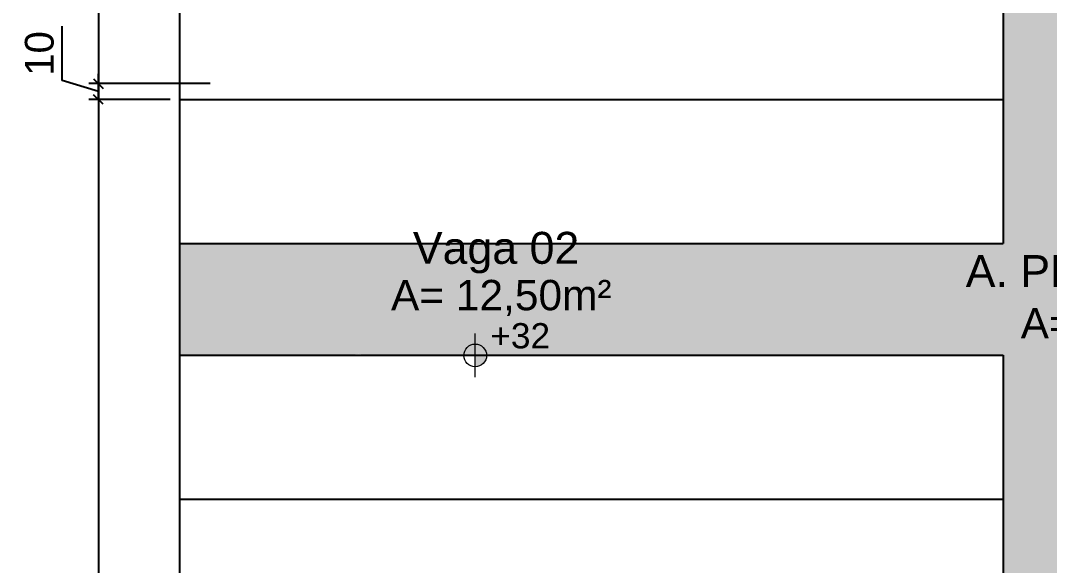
# Model space of a CAD drawing. Extents: x -165 to 197, y 154 to 653.
# Drawn here: x 95.33 to 101.76, y 480.31 to 483.72 of the extents above; entities that cross this region are included whole.
import ezdxf
from ezdxf.enums import TextEntityAlignment as Align

# ---------------------------------------------------------------- set-up
doc = ezdxf.new("R2010")
doc.units = 0
doc.header["$MEASUREMENT"] = 0
doc.header["$PDMODE"] = 3
doc.header["$PDSIZE"] = 0.1
doc.layers.get('0').update_dxf_attribs({"linetype": 'CONTINUOUS'})
doc.layers.get('DEFPOINTS').update_dxf_attribs({"linetype": 'CONTINUOUS'})
for name, color, linetype in [('AIT-VEGETAÇÃO 25', 92, 'CONTINUOUS'), ('COTA', 1, 'CONTINUOUS'), ('TELHAS', 1, 'CONTINUOUS'), ('TEXTO', 190, 'CONTINUOUS')]:
    doc.layers.add(name, color=color, linetype=linetype)
doc.layers.add('COTA de NIVEL', color=12, linetype='CONTINUOUS', lineweight=20)
doc.layers.add('FININHA', color=251, linetype='CONTINUOUS', lineweight=25)
doc.styles.add('ARIAL', font='ARIAL.TTF', dxfattribs={"height": 0.18})
doc.dimstyles.new('Copy of ISO-25', dxfattribs={"dimtxt": 0.18, "dimasz": 0.06, "dimexe": 0.06, "dimexo": 0.06, "dimgap": 0.05, "dimtad": 1, "dimdec": 0, "dimlfac": 100, "dimdsep": 46, "dimtxsty": 'ARIAL', "dimblk1": 'OBLIQUE', "dimblk2": 'OBLIQUE', "dimsah": 1, "dimcen": 2.5, "dimdle": 0.06, "dimclrd": 256, "dimclre": 256, "dimclrt": 256, "dimadec": 0, "dimazin": 0, "dimtfac": 1, "dimtdec": 0, "dimtmove": 1, "dimatfit": 3, "dimldrblk": 'OBLIQUE', "dimfxl": 0, "dimtolj": 1, "dimtzin": 0, "dimlwd": -1, "dimlwe": -1, "dimarcsym": 0})

# ---------------------------------------------------------------- blocks, each defined once
blk = doc.blocks.new('_OBLIQUE')
at = {"color": 0, "linetype": 'ByBlock'}
blk.add_line((-0.5, -0.5), (0.5, 0.5), dxfattribs=at)
blk = doc.blocks.new('*D270')
at = {"layer": 'COTA'}
for p, q in [((95.8149, 486.021), (95.8149, 483.2666)), ((96.2635, 485.961), (95.7549, 485.961)), ((96.5135, 483.3266), (95.7549, 483.3266))]:
    blk.add_line(p, q, dxfattribs=at)
at = {"layer": 'DEFPOINTS', "color": 0}
for p in [(96.3235, 485.961), (95.8149, 483.3266), (96.5735, 483.3266)]:
    blk.add_point(p, dxfattribs=at)
at = {"layer": 'COTA', "xscale": 0.06, "yscale": 0.06, "zscale": 0.06}
for p, rotation in [((95.8149, 485.961), 90), ((95.8149, 483.3266), 270)]:
    blk.add_blockref('_OBLIQUE', p, dxfattribs=dict(at, rotation=rotation))
at = {"layer": 'COTA', "insert": (95.673, 484.6438), "char_height": 0.18, "attachment_point": 5, "rotation": 90, "style": 'ARIAL'}
blk.add_mtext('\\A1;263', dxfattribs=at)
blk = doc.blocks.new('*D271')
at = {"layer": 'COTA'}
for p, q in [((96.2635, 483.2266), (95.7549, 483.2266)), ((95.8149, 483.2866), (95.8149, 475.6666)), ((96.2035, 475.7266), (95.7549, 475.7266))]:
    blk.add_line(p, q, dxfattribs=at)
at = {"layer": 'DEFPOINTS', "color": 0}
for p in [(96.3235, 483.2266), (95.8149, 475.7266), (96.2635, 475.7266)]:
    blk.add_point(p, dxfattribs=at)
at = {"layer": 'COTA', "xscale": 0.06, "yscale": 0.06, "zscale": 0.06}
for p, rotation in [((95.8149, 483.2266), 90), ((95.8149, 475.7266), 270)]:
    blk.add_blockref('_OBLIQUE', p, dxfattribs=dict(at, rotation=rotation))
at = {"layer": 'COTA', "insert": (95.673, 479.4766), "char_height": 0.18, "attachment_point": 5, "rotation": 90, "style": 'ARIAL'}
blk.add_mtext('\\A1;750', dxfattribs=at)
blk = doc.blocks.new('*D318')
at = {"layer": 'DEFPOINTS', "color": 0}
for p in [(95.8149, 483.3266), (96.3235, 483.3266, 1646.9354), (96.3235, 483.2266, 1646.9354)]:
    blk.add_point(p, dxfattribs=at)
at = {"layer": 'TELHAS'}
for p, q in [((95.588, 483.3447), (95.588, 483.6849)), ((95.8149, 483.3266), (95.8149, 483.3866)), ((95.8149, 483.2766), (95.588, 483.3447)), ((95.755, 483.3266), (95.7549, 483.3266)), ((95.8149, 483.2266), (95.8149, 483.3266)), ((95.8149, 483.2266), (95.8149, 483.3266)), ((95.755, 483.2266), (95.7549, 483.2266)), ((95.8149, 483.2266), (95.8149, 483.1666))]:
    blk.add_line(p, q, dxfattribs=at)
at = {"layer": 'TELHAS', "xscale": 0.06, "yscale": 0.06, "zscale": 0.06}
for p, rotation in [((95.8149, 483.3266), 270), ((95.8149, 483.2266), 90)]:
    blk.add_blockref('_OBLIQUE', p, dxfattribs=dict(at, rotation=rotation))
at = {"layer": 'TELHAS', "insert": (95.4461, 483.5148), "char_height": 0.18, "attachment_point": 5, "rotation": 90, "style": 'ARIAL'}
blk.add_mtext('\\A1;10', dxfattribs=at)

msp = doc.modelspace()

# ---------------------------------------------------------------- hatches: boundary and pattern name
at = {"layer": 'AIT-VEGETAÇÃO 25'}
h = msp.add_hatch(dxfattribs=at)
h.set_pattern_fill('GRASS', color=256, scale=0.1, angle=-90, style=0)
h.set_pattern_definition([(360, (96.323495, 476.92659), (0.07071068, 0.07071068), [0.01875, -0.12267136]), (315, (96.3235, 476.92659), (0.0707107, 0.0707107), [0.01875, -0.08125]), (45, (96.3235, 476.92659), (-0.0707107, 0.0707107), [0.01875, -0.08125])])
h.paths.add_polyline_path([(103.3622, 485.961), (101.4735, 485.961), (101.4735, 485.7266), (101.4735, 484.8266), (101.4735, 484.1266), (101.4735, 483.2266), (101.4735, 482.3266), (96.3235, 482.3266), (96.3235, 481.6266), (97.4053, 481.6266, -0.256039), (97.4738, 481.6266), (101.4735, 481.6266), (101.4735, 479.8266), (96.3235, 479.8266), (96.3235, 479.1266), (101.4735, 479.1266), (101.4735, 478.2266), (101.4735, 476.9266), (103.3625, 476.9266), (103.3628, 478.4757), (103.3622, 478.4757), (103.3622, 484.3205), (103.3233, 484.3205), (103.3233, 484.4092), (103.3622, 484.4092), (103.3622, 484.711), (103.3622, 484.711)])
at = {"layer": 'COTA de NIVEL', "linetype": 'Continuous'}
h = msp.add_hatch(color=256, dxfattribs=at)
h.paths.add_polyline_path([(98.1713, 481.6252), (98.1713, 481.6965, 0.414214), (98.1, 481.6252)])
h.paths.add_polyline_path([(98.1713, 481.6252), (98.1713, 481.5539, 0.414214), (98.2427, 481.6252)])

# ---------------------------------------------------------------- linework, layer by layer
for p, q in [((98.1688, 481.7619), (98.1688, 481.4885)), ((98.0494, 481.6252), (98.7441, 481.6252))]:
    msp.add_line(p, q, dxfattribs=at)
msp.add_circle((98.1713, 481.6252), 0.0713, dxfattribs=at)
at = {"layer": 'FININHA'}
for p, q in [((96.3235, 475.2357), (96.3235, 486.7619)), ((101.4735, 484.1266), (101.4735, 483.2266)), ((101.4735, 484.1266), (101.4735, 483.2266)), ((96.3235, 483.2266), (101.4735, 483.2266)), ((96.3235, 483.2266), (101.4735, 483.2266)), ((96.3235, 483.2266), (101.4735, 483.2266)), ((101.4735, 483.2266), (101.4735, 482.3266)), ((101.4735, 483.2266), (101.4735, 482.3266)), ((96.3235, 482.3266), (101.4735, 482.3266)), ((96.3235, 482.3266), (101.4735, 482.3266)), ((96.3235, 481.6266), (101.4735, 481.6266)), ((96.3235, 481.6266), (101.4735, 481.6266)), ((101.4735, 481.6266), (101.4735, 479.8266)), ((101.4735, 481.6266), (101.4735, 479.8266)), ((96.3235, 480.7266), (101.4735, 480.7266)), ((96.3235, 480.7266), (101.4735, 480.7266))]:
    msp.add_line(p, q, dxfattribs=at)

# ---------------------------------------------------------------- texts
at = {"layer": 'COTA de NIVEL', "linetype": 'Continuous', "style": 'ARIAL'}
msp.add_text('+32', height=0.1578, dxfattribs=at).set_placement((98.6396, 481.8274, 823.4677), align=Align.TOP_RIGHT)
at = {"layer": 'TEXTO', "attachment_point": 3, "style": 'ARIAL'}
for s, insert, char_height, width in [('Vaga 02', (98.8221, 482.3985), 0.2, 2.585683), ('A. PERMEÁVEL', (103.2883, 482.2532, -823.4677), 0.2, 2.585683), ('{\\fArial|b0|i0|c238|p34;A= 12,}50{\\fArial|b0|i0|c238|p34;m²}', (99.024, 482.0979, -823.4677), 0.19, 8.597912), ('{\\fArial|b0|i0|c238|p34;A= }34,13{\\fArial|b0|i0|c238|p34;m²}', (102.9621, 481.9213, -1646.9354), 0.19, 8.597912)]:
    msp.add_mtext(s, dxfattribs=dict(at, insert=insert, char_height=char_height, width=width))

# ---------------------------------------------------------------- dimensions: what is measured, and where the dimension line sits
at = {"layer": 'COTA'}
for base, p1, p2, picture, middle in [((95.8149, 483.3266), (96.3235, 485.961), (96.5735, 483.3266), '*D270', (95.673, 484.6438)), ((95.8149, 475.7266), (96.3235, 483.2266), (96.2635, 475.7266), '*D271', (95.673, 479.4766))]:
    dim = msp.add_linear_dim(base=base, p1=p1, p2=p2, angle=90, dimstyle='Copy of ISO-25', dxfattribs=at)
    dim.commit()
    dim.dimension.update_dxf_attribs({"geometry": picture, "text_midpoint": middle})
at = {"layer": 'TELHAS'}
dim = msp.add_linear_dim(base=(95.8149, 483.3266, -1646.9354), p1=(96.3235, 483.2266), p2=(96.3235, 483.3266), angle=90, dimstyle='Copy of ISO-25', override={"dimfxl": 0.06, "dimfxlon": 1}, dxfattribs=at)
dim.commit()
dim.dimension.update_dxf_attribs({"geometry": '*D318', "text_midpoint": (95.4461, 483.3947, -1646.9354)})

doc.saveas('drawing.dxf')
